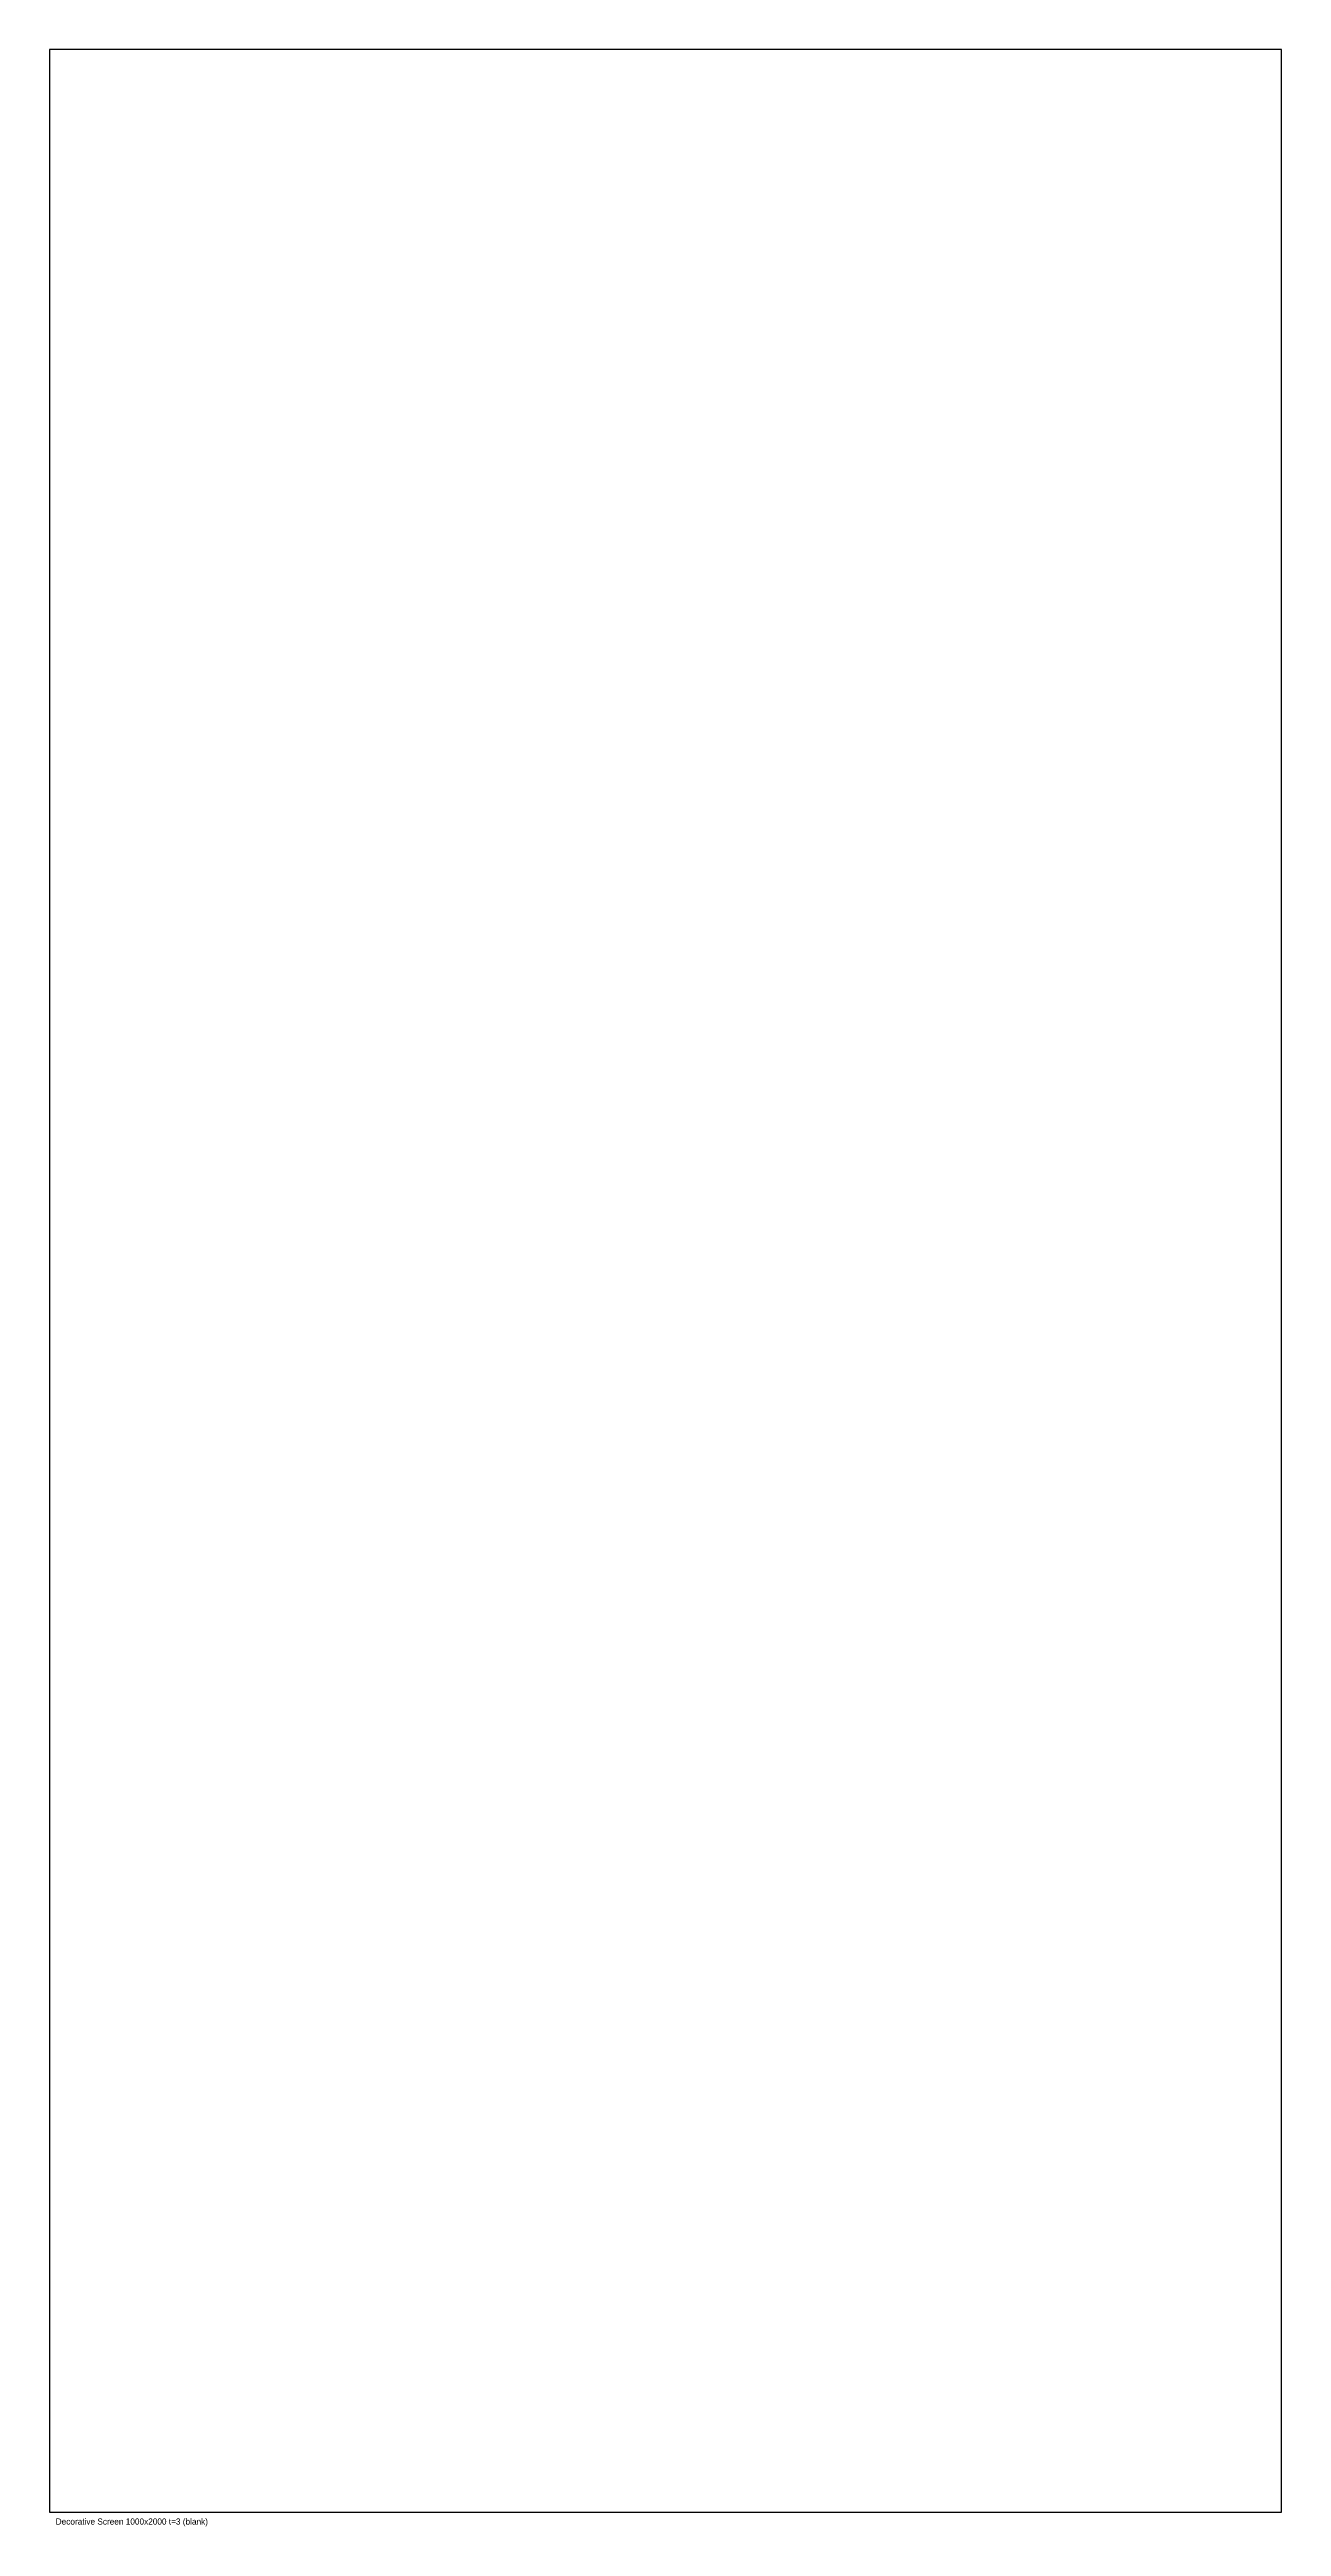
# Model space of a CAD drawing. Extents: x 0 to 1000, y -12 to 2000.
import ezdxf

# ---------------------------------------------------------------- set-up
doc = ezdxf.new("R2010")
doc.units = 0
doc.layers.add('NOTES', color=2, linetype='CONTINUOUS')
doc.layers.add('OUTLINE', color=7, linetype='CONTINUOUS')

msp = doc.modelspace()

# ---------------------------------------------------------------- linework, layer by layer
at = {"layer": 'OUTLINE'}
for p, q in [((1000, 2000), (0, 2000)), ((0, 2000), (0, 0)), ((1000, 0), (1000, 2000)), ((0, 0), (1000, 0))]:
    msp.add_line(p, q, dxfattribs=at)

# ---------------------------------------------------------------- texts
at = {"layer": 'NOTES'}
msp.add_text('Decorative Screen 1000x2000 t=3 (blank)', height=5, dxfattribs=at).set_placement((5, -10))

doc.saveas('drawing.dxf')
